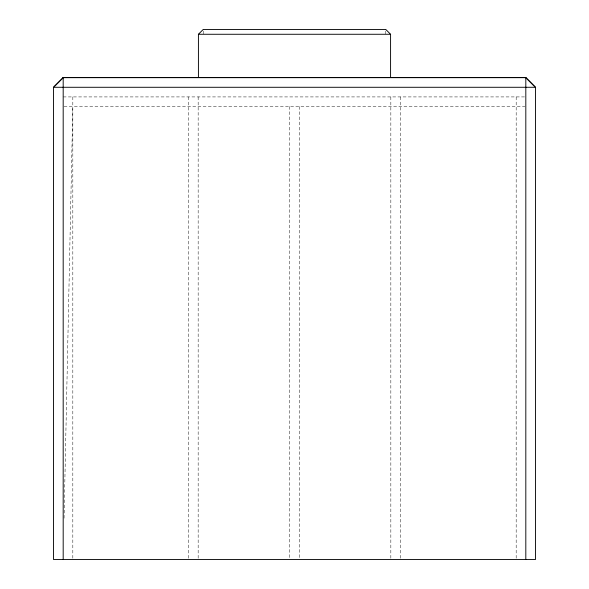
<?xml version="1.0" encoding="UTF-8"?>
<svg xmlns="http://www.w3.org/2000/svg" width="589" height="589" viewBox="0 0 589 589"><rect width="100%" height="100%" fill="white"/><g stroke="black" fill="none" stroke-linecap="round" stroke-linejoin="round"><path stroke-width="0.44" stroke-dasharray="2.94 2.21" d="M64.061 518.202L72.822 106.557M63.185 96.92L525.815 96.92M64.061 106.557L524.939 106.557M516.178 96.92L516.178 558.63M400.557 96.92L400.557 558.63M390.838 96.92L390.838 558.63M385.773 31.055L385.773 34.272M299.322 106.557L299.322 559.55M289.678 106.557L289.678 559.55M203.227 31.055L203.227 34.272M198.162 96.92L198.162 558.63M188.443 96.92L188.443 558.63M72.822 96.92L72.822 558.63"/><path stroke-width="0.88" d="M63.185 77.593L53.547 87.282L53.547 559.55L535.453 559.55L535.453 87.282L525.815 77.593L63.185 77.593L63.185 559.55M198.419 77.593L198.419 34.272L203.227 29.45L385.773 29.45L390.581 34.272L390.581 77.593M198.419 34.272L390.581 34.272M525.815 77.593L525.815 559.55M63.185 77.638L53.547 87.282L535.453 87.282L525.815 77.638L63.185 77.638"/></g></svg>
